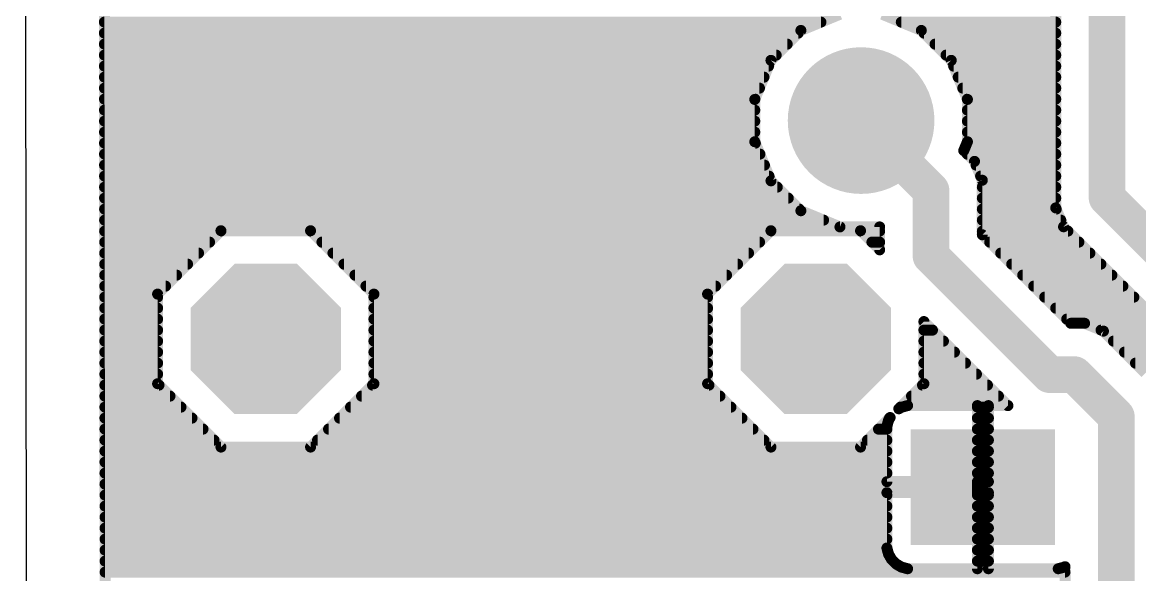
# Model space of a CAD drawing. Extents: x 1.5 to 61.1, y 27.7 to 80.1.
# Drawn here: x 1.48 to 16.96, y 37.61 to 45.26 of the extents above; entities that cross this region are included whole.
import ezdxf

# ---------------------------------------------------------------- set-up
doc = ezdxf.new("R2010")
doc.units = 0
for name, color, linetype in [('1', 12, 'CONTINUOUS'), ('17', 110, 'CONTINUOUS'), ('18', 110, 'CONTINUOUS'), ('20', 31, 'CONTINUOUS')]:
    doc.layers.add(name, color=color, linetype=linetype)

# ---------------------------------------------------------------- blocks, each defined once
blk = doc.blocks.new('OCTAGONP')
at = {"const_width": 0.5}
blk.add_lwpolyline([(-0.25, -0.1036), (-0.25, 0.1036), (-0.1036, 0.25), (0.1036, 0.25), (0.25, 0.1036), (0.25, -0.1036), (0.1036, -0.25), (-0.1036, -0.25), (-0.25, -0.1036), (-0.25, 0.1036)], dxfattribs=at)
blk = doc.blocks.new('RECT')
blk.add_solid([(-0.5, -0.5), (0.5, -0.5), (-0.5, 0.5), (0.5, 0.5)])
blk = doc.blocks.new('ROUNDV')
at = {"const_width": 0.5}
blk.add_lwpolyline([(0, -0.25, 1), (0, 0.25, 1), (0, -0.25)], format="xyb", dxfattribs=at)

msp = doc.modelspace()

# ---------------------------------------------------------------- linework, layer by layer
at = {"layer": '1'}
for points, const_width in [([(2.6287, 32.4595), (2.5736, 75.3519)], 0.1524), ([(16.5044, 42.8304), (16.5044, 48.5877)], 0.508), ([(15.7932, 48.2931), (15.7932, 42.6889)], 0.1524), ([(12.8037, 45.372), (12.2622, 45.1477)], 0.1524), ([(13.9312, 45.1477), (13.3898, 45.372)], 0.1524), ([(2.6123, 45.2628), (12.54, 45.2628)], 0.1524), ([(12.2622, 45.1477), (11.8478, 44.7333)], 0.1524), ([(13.6535, 45.2628), (15.7932, 45.2628)], 0.1524), ([(14.3457, 44.7333), (13.9312, 45.1477)], 0.1524), ([(2.6125, 45.1104), (12.2249, 45.1104)], 0.1524), ([(13.9686, 45.1104), (15.7932, 45.1104)], 0.1524), ([(2.6127, 44.958), (12.0725, 44.958)], 0.1524), ([(14.121, 44.958), (15.7932, 44.958)], 0.1524), ([(2.6129, 44.8056), (11.9201, 44.8056)], 0.1524), ([(11.8478, 44.7333), (11.6235, 44.1919)], 0.1524), ([(14.2734, 44.8056), (15.7932, 44.8056)], 0.1524), ([(14.5699, 44.1919), (14.3457, 44.7333)], 0.1524), ([(2.6131, 44.6532), (11.8146, 44.6532)], 0.1524), ([(14.3789, 44.6532), (15.7932, 44.6532)], 0.1524), ([(2.6132, 44.5008), (11.7515, 44.5008)], 0.1524), ([(14.442, 44.5008), (15.7932, 44.5008)], 0.1524), ([(2.6134, 44.3484), (11.6884, 44.3484)], 0.1524), ([(14.5051, 44.3484), (15.7932, 44.3484)], 0.1524), ([(2.6136, 44.196), (11.6253, 44.196)], 0.1524), ([(2.6138, 44.0436), (11.6235, 44.0436)], 0.1524), ([(11.6235, 44.1919), (11.6235, 43.6058)], 0.1524), ([(14.065, 42.9306), (13.0967, 43.8988)], 0.508), ([(14.5682, 44.196), (15.7932, 44.196)], 0.1524), ([(14.5699, 43.6058), (14.5699, 44.1919)], 0.1524), ([(14.5699, 44.0436), (15.7932, 44.0436)], 0.1524), ([(2.614, 43.8912), (11.6235, 43.8912)], 0.1524), ([(14.5699, 43.8912), (15.7932, 43.8912)], 0.1524), ([(2.6142, 43.7388), (11.6235, 43.7388)], 0.1524), ([(14.5699, 43.7388), (15.7932, 43.7388)], 0.1524), ([(2.6144, 43.5864), (11.6316, 43.5864)], 0.1524), ([(11.6235, 43.6058), (11.8478, 43.0643)], 0.1524), ([(14.5189, 43.4825), (14.5699, 43.6058)], 0.1524), ([(14.5619, 43.5864), (15.7932, 43.5864)], 0.1524), ([(2.6146, 43.434), (11.6947, 43.434)], 0.1524), ([(14.6679, 43.3334), (14.5189, 43.4825)], 0.1524), ([(14.5674, 43.434), (15.7932, 43.434)], 0.1524), ([(2.6148, 43.2816), (11.7578, 43.2816)], 0.1524), ([(14.7762, 43.072), (14.6679, 43.3334)], 0.1524), ([(14.6894, 43.2816), (15.7932, 43.2816)], 0.1524), ([(2.615, 43.1292), (11.821, 43.1292)], 0.1524), ([(14.7525, 43.1292), (15.7932, 43.1292)], 0.1524), ([(2.6152, 42.9768), (11.9353, 42.9768)], 0.1524), ([(11.8478, 43.0643), (12.2622, 42.6499)], 0.1524), ([(14.065, 42.022), (14.065, 42.9306)], 0.508), ([(14.7762, 42.3166), (14.7762, 43.072)], 0.1524), ([(14.7762, 42.9768), (15.7932, 42.9768)], 0.1524), ([(16.5044, 42.8304), (17.9206, 41.4142)], 0.508), ([(2.6154, 42.8244), (12.0877, 42.8244)], 0.1524), ([(14.7762, 42.8244), (15.7932, 42.8244)], 0.1524), ([(2.6156, 42.672), (12.2401, 42.672)], 0.1524), ([(14.7762, 42.672), (15.8002, 42.672)], 0.1524), ([(15.7932, 42.6889), (15.9015, 42.4275)], 0.1524), ([(2.6158, 42.5196), (12.5768, 42.5196)], 0.1524), ([(12.2622, 42.6499), (12.8037, 42.4256)], 0.1524), ([(14.7762, 42.5196), (15.8634, 42.5196)], 0.1524), ([(2.616, 42.3672), (4.222, 42.3672)], 0.1524), ([(4.2274, 42.3725), (3.3495, 41.4947)], 0.1524), ([(5.4688, 42.3725), (4.2274, 42.3725)], 0.1524), ([(6.3467, 41.4947), (5.4688, 42.3725)], 0.1524), ([(5.4742, 42.3672), (11.842, 42.3672)], 0.1524), ([(11.8474, 42.3725), (10.9695, 41.4947)], 0.1524), ([(13.0888, 42.3725), (11.8474, 42.3725)], 0.1524), ([(12.8037, 42.4256), (13.3538, 42.4256)], 0.1524), ([(13.3538, 42.1076), (13.0888, 42.3725)], 0.1524), ([(13.0942, 42.3672), (13.3538, 42.3672)], 0.1524), ([(13.3538, 42.4256), (13.3538, 42.1076)], 0.1524), ([(14.7762, 42.3672), (15.9618, 42.3672)], 0.1524), ([(15.9015, 42.4275), (17.3177, 41.0113)], 0.1524), ([(2.6162, 42.2148), (4.0696, 42.2148)], 0.1524), ([(5.6266, 42.2148), (11.6896, 42.2148)], 0.1524), ([(13.2466, 42.2148), (13.3538, 42.2148)], 0.1524), ([(15.7081, 40.3789), (14.065, 42.022)], 0.508), ([(16.0027, 41.0901), (14.7762, 42.3166)], 0.1524), ([(14.878, 42.2148), (16.1142, 42.2148)], 0.1524), ([(2.6164, 42.0624), (3.9172, 42.0624)], 0.1524), ([(5.779, 42.0624), (11.5372, 42.0624)], 0.1524), ([(15.0304, 42.0624), (16.2666, 42.0624)], 0.1524), ([(2.6166, 41.91), (3.7648, 41.91)], 0.1524), ([(5.9314, 41.91), (11.3848, 41.91)], 0.1524), ([(15.1828, 41.91), (16.419, 41.91)], 0.1524), ([(2.6168, 41.7576), (3.6124, 41.7576)], 0.1524), ([(6.0838, 41.7576), (11.2324, 41.7576)], 0.1524), ([(15.3352, 41.7576), (16.5714, 41.7576)], 0.1524), ([(2.617, 41.6052), (3.46, 41.6052)], 0.1524), ([(6.2362, 41.6052), (11.08, 41.6052)], 0.1524), ([(15.4876, 41.6052), (16.7238, 41.6052)], 0.1524), ([(2.6172, 41.4528), (3.3495, 41.4528)], 0.1524), ([(3.3495, 41.4947), (3.3495, 40.2532)], 0.1524), ([(6.3467, 40.2532), (6.3467, 41.4947)], 0.1524), ([(6.3467, 41.4528), (10.9695, 41.4528)], 0.1524), ([(10.9695, 41.4947), (10.9695, 40.2532)], 0.1524), ([(15.64, 41.4528), (16.8762, 41.4528)], 0.1524), ([(2.6174, 41.3004), (3.3495, 41.3004)], 0.1524), ([(6.3467, 41.3004), (10.9695, 41.3004)], 0.1524), ([(15.7924, 41.3004), (17.0286, 41.3004)], 0.1524), ([(2.6175, 41.148), (3.3495, 41.148)], 0.1524), ([(6.3467, 41.148), (10.9695, 41.148)], 0.1524), ([(13.9667, 40.2532), (13.9667, 41.1145)], 0.1524), ([(13.9667, 41.1145), (15.1312, 39.95)], 0.1524), ([(15.9448, 41.148), (17.181, 41.148)], 0.1524), ([(2.6177, 40.9956), (3.3495, 40.9956)], 0.1524), ([(6.3467, 40.9956), (10.9695, 40.9956)], 0.1524), ([(13.9667, 40.9956), (14.0856, 40.9956)], 0.1524), ([(16.1935, 41.0901), (16.0027, 41.0901)], 0.1524), ([(16.4549, 40.9818), (16.1935, 41.0901)], 0.1524), ([(16.4216, 40.9956), (17.3334, 40.9956)], 0.1524), ([(17.0358, 40.4009), (16.4549, 40.9818)], 0.1524), ([(2.6179, 40.8432), (3.3495, 40.8432)], 0.1524), ([(6.3467, 40.8432), (10.9695, 40.8432)], 0.1524), ([(13.9667, 40.8432), (14.238, 40.8432)], 0.1524), ([(16.5935, 40.8432), (17.4858, 40.8432)], 0.1524), ([(2.6181, 40.6908), (3.3495, 40.6908)], 0.1524), ([(6.3467, 40.6908), (10.9695, 40.6908)], 0.1524), ([(13.9667, 40.6908), (14.3904, 40.6908)], 0.1524), ([(16.7459, 40.6908), (23.5115, 40.6908)], 0.1524), ([(2.6183, 40.5384), (3.3495, 40.5384)], 0.1524), ([(6.3467, 40.5384), (10.9695, 40.5384)], 0.1524), ([(13.9667, 40.5384), (14.5428, 40.5384)], 0.1524), ([(16.052, 40.3789), (15.7081, 40.3789)], 0.508), ([(16.052, 40.3789), (16.6329, 39.798)], 0.508), ([(16.8983, 40.5384), (23.6639, 40.5384)], 0.1524), ([(2.6185, 40.386), (3.3495, 40.386)], 0.1524), ([(6.3467, 40.386), (10.9695, 40.386)], 0.1524), ([(13.9667, 40.386), (14.6952, 40.386)], 0.1524), ([(2.6187, 40.2336), (3.3691, 40.2336)], 0.1524), ([(3.3495, 40.2532), (4.2274, 39.3753)], 0.1524), ([(5.4688, 39.3753), (6.3467, 40.2532)], 0.1524), ([(6.3271, 40.2336), (10.9891, 40.2336)], 0.1524), ([(10.9695, 40.2532), (11.8474, 39.3753)], 0.1524), ([(13.6193, 39.9058), (13.9667, 40.2532)], 0.1524), ([(13.9471, 40.2336), (14.8476, 40.2336)], 0.1524), ([(2.6189, 40.0812), (3.5215, 40.0812)], 0.1524), ([(6.1747, 40.0812), (11.1415, 40.0812)], 0.1524), ([(13.7947, 40.0812), (15, 40.0812)], 0.1524), ([(2.6191, 39.9288), (3.6739, 39.9288)], 0.1524), ([(6.0223, 39.9288), (11.2939, 39.9288)], 0.1524), ([(13.6569, 39.9275), (13.6193, 39.9058)], 0.1524), ([(13.6423, 39.9288), (13.6618, 39.9288)], 0.1524), ([(13.7409, 39.95), (13.6569, 39.9275)], 0.1524), ([(14.7081, 39.95), (13.7409, 39.95)], 0.1524), ([(14.7081, 38.896), (14.7081, 39.95)], 0.1524), ([(14.7081, 39.9288), (14.8605, 39.9288)], 0.1524), ([(14.8605, 39.95), (14.8605, 38.896)], 0.1524), ([(15.1312, 39.95), (14.8605, 39.95)], 0.1524), ([(16.6329, 39.798), (16.6329, 36.9265)], 0.508), ([(2.6193, 39.7764), (3.8263, 39.7764)], 0.1524), ([(5.8699, 39.7764), (11.4463, 39.7764)], 0.1524), ([(13.0888, 39.3753), (13.4983, 39.7848)], 0.1524), ([(13.4766, 39.7472), (13.4541, 39.6633)], 0.1524), ([(13.4983, 39.7848), (13.4766, 39.7472)], 0.1524), ([(13.4899, 39.7764), (13.4935, 39.7764)], 0.1524), ([(14.7081, 39.7764), (14.8605, 39.7764)], 0.1524), ([(2.6195, 39.624), (3.9787, 39.624)], 0.1524), ([(5.7175, 39.624), (11.5987, 39.624)], 0.1524), ([(13.3375, 39.624), (13.4541, 39.624)], 0.1524), ([(13.4541, 39.6633), (13.4541, 38.896)], 0.1524), ([(14.7081, 39.624), (14.8605, 39.624)], 0.1524), ([(2.6197, 39.4716), (4.1311, 39.4716)], 0.1524), ([(5.5651, 39.4716), (11.7511, 39.4716)], 0.1524), ([(13.1851, 39.4716), (13.4541, 39.4716)], 0.1524), ([(14.7081, 39.4716), (14.8605, 39.4716)], 0.1524), ([(2.6199, 39.3192), (13.4541, 39.3192)], 0.1524), ([(4.2274, 39.3753), (5.4688, 39.3753)], 0.1524), ([(11.8474, 39.3753), (13.0888, 39.3753)], 0.1524), ([(14.7081, 39.3192), (14.8605, 39.3192)], 0.1524), ([(2.6201, 39.1668), (13.4541, 39.1668)], 0.1524), ([(14.7081, 39.1668), (14.8605, 39.1668)], 0.1524), ([(2.6203, 39.0144), (13.4541, 39.0144)], 0.1524), ([(14.7081, 39.0144), (14.8605, 39.0144)], 0.1524), ([(2.6205, 38.862), (14.7081, 38.862)], 0.1524), ([(13.4541, 38.896), (14.7081, 38.896)], 0.1524), ([(14.7081, 38.896), (14.7081, 38.7436)], 0.1524), ([(14.8605, 38.896), (14.7081, 38.896)], 0.1524), ([(2.6207, 38.7096), (13.4541, 38.7096)], 0.1524), ([(14.7081, 38.7436), (13.4541, 38.7436)], 0.1524), ([(13.4541, 38.7436), (13.4541, 37.9763)], 0.1524), ([(14.7081, 37.6896), (14.7081, 38.7436)], 0.1524), ([(14.7081, 38.7436), (14.8605, 38.7436)], 0.1524), ([(14.7081, 38.7096), (14.8605, 38.7096)], 0.1524), ([(14.8605, 38.7436), (14.8605, 37.6896)], 0.1524), ([(2.6209, 38.5572), (13.4541, 38.5572)], 0.1524), ([(14.7081, 38.5572), (14.8605, 38.5572)], 0.1524), ([(2.6211, 38.4048), (13.4541, 38.4048)], 0.1524), ([(14.7081, 38.4048), (14.8605, 38.4048)], 0.1524), ([(2.6213, 38.2524), (13.4541, 38.2524)], 0.1524), ([(14.7081, 38.2524), (14.8605, 38.2524)], 0.1524), ([(2.6215, 38.1), (13.4541, 38.1)], 0.1524), ([(14.7081, 38.1), (14.8605, 38.1)], 0.1524), ([(2.6217, 37.9476), (13.4618, 37.9476)], 0.1524), ([(13.4541, 37.9763), (13.4766, 37.8923)], 0.1524), ([(13.4766, 37.8923), (13.5201, 37.817)], 0.1524), ([(14.7081, 37.9476), (14.8605, 37.9476)], 0.1524), ([(2.6219, 37.7952), (13.5419, 37.7952)], 0.1524), ([(13.5201, 37.817), (13.5816, 37.7556)], 0.1524), ([(13.5816, 37.7556), (13.6569, 37.7121)], 0.1524), ([(13.6569, 37.7121), (13.7409, 37.6896)], 0.1524), ([(14.7081, 37.7952), (14.8605, 37.7952)], 0.1524), ([(15.8278, 37.6896), (15.9118, 37.7121)], 0.1524), ([(15.9118, 37.7121), (15.9217, 37.7178)], 0.1524), ([(15.9217, 37.7178), (15.9217, 37.277)], 0.1524), ([(2.622, 37.6428), (15.9217, 37.6428)], 0.1524), ([(13.7409, 37.6896), (14.7081, 37.6896)], 0.1524), ([(14.8605, 37.6896), (15.8278, 37.6896)], 0.1524)]:
    msp.add_lwpolyline(points, dxfattribs=dict(at, const_width=const_width))
for points, const_width in [([(2.6123, 45.3009, 1), (2.6123, 45.2247)], 0.0762), ([(12.2477, 45.1829, 1), (12.2768, 45.1125)], 0.0762), ([(12.2892, 45.1208, 1), (12.2353, 45.1747)], 0.0762), ([(12.54, 45.2247, 1), (12.54, 45.3009)], 0.0762), ([(13.6535, 45.3009, 1), (13.6535, 45.2247)], 0.0762), ([(13.9582, 45.1747, 1), (13.9043, 45.1208)], 0.0762), ([(13.9167, 45.1125, 1), (13.9458, 45.1829)], 0.0762), ([(15.7932, 45.2247, 1), (15.7932, 45.3009)], 0.0762), ([(2.6125, 45.1485, 1), (2.6125, 45.0723)], 0.0762), ([(12.2249, 45.0723, 1), (12.2249, 45.1485)], 0.0762), ([(13.9686, 45.1485, 1), (13.9686, 45.0723)], 0.0762), ([(15.7932, 45.0723, 1), (15.7932, 45.1485)], 0.0762), ([(2.6127, 44.9961, 1), (2.6127, 44.9199)], 0.0762), ([(12.0725, 44.9199, 1), (12.0725, 44.9961)], 0.0762), ([(14.121, 44.9961, 1), (14.121, 44.9199)], 0.0762), ([(15.7932, 44.9199, 1), (15.7932, 44.9961)], 0.0762), ([(2.6129, 44.8437, 1), (2.6129, 44.7675)], 0.0762), ([(11.8209, 44.7603, 1), (11.8748, 44.7064)], 0.0762), ([(11.883, 44.7187, 1), (11.8126, 44.7479)], 0.0762), ([(11.9201, 44.7675, 1), (11.9201, 44.8437)], 0.0762), ([(14.2734, 44.8437, 1), (14.2734, 44.7675)], 0.0762), ([(14.3809, 44.7479, 1), (14.3105, 44.7187)], 0.0762), ([(14.3187, 44.7064, 1), (14.3726, 44.7603)], 0.0762), ([(15.7932, 44.7675, 1), (15.7932, 44.8437)], 0.0762), ([(2.6131, 44.6913, 1), (2.6131, 44.6151)], 0.0762), ([(11.8146, 44.6151, 1), (11.8146, 44.6913)], 0.0762), ([(14.3789, 44.6913, 1), (14.3789, 44.6151)], 0.0762), ([(15.7932, 44.6151, 1), (15.7932, 44.6913)], 0.0762), ([(2.6132, 44.5389, 1), (2.6132, 44.4627)], 0.0762), ([(11.7515, 44.4627, 1), (11.7515, 44.5389)], 0.0762), ([(14.442, 44.5389, 1), (14.442, 44.4627)], 0.0762), ([(15.7932, 44.4627, 1), (15.7932, 44.5389)], 0.0762), ([(2.6134, 44.3865, 1), (2.6134, 44.3103)], 0.0762), ([(11.6884, 44.3103, 1), (11.6884, 44.3865)], 0.0762), ([(14.5051, 44.3865, 1), (14.5051, 44.3103)], 0.0762), ([(15.7932, 44.3103, 1), (15.7932, 44.3865)], 0.0762), ([(2.6136, 44.2341, 1), (2.6136, 44.1579)], 0.0762), ([(2.6138, 44.0817, 1), (2.6138, 44.0055)], 0.0762), ([(11.6616, 44.1919, 1), (11.5854, 44.1919)], 0.0762), ([(11.5883, 44.2064, 1), (11.6587, 44.1773)], 0.0762), ([(11.6235, 44.0055, 1), (11.6235, 44.0817)], 0.0762), ([(11.6253, 44.1579, 1), (11.6253, 44.2341)], 0.0762), ([(13.1865, 43.9886, 1), (13.0069, 43.809)], 0.254), ([(14.5682, 44.2341, 1), (14.5682, 44.1579)], 0.0762), ([(14.608, 44.1919, 1), (14.5318, 44.1919)], 0.0762), ([(14.5699, 44.0817, 1), (14.5699, 44.0055)], 0.0762), ([(14.5347, 44.1773, 1), (14.6051, 44.2064)], 0.0762), ([(15.7932, 44.1579, 1), (15.7932, 44.2341)], 0.0762), ([(15.7932, 44.0055, 1), (15.7932, 44.0817)], 0.0762), ([(2.614, 43.9293, 1), (2.614, 43.8531)], 0.0762), ([(11.6235, 43.8531, 1), (11.6235, 43.9293)], 0.0762), ([(14.5699, 43.9293, 1), (14.5699, 43.8531)], 0.0762), ([(15.7932, 43.8531, 1), (15.7932, 43.9293)], 0.0762), ([(2.6142, 43.7769, 1), (2.6142, 43.7007)], 0.0762), ([(11.6235, 43.7007, 1), (11.6235, 43.7769)], 0.0762), ([(14.5699, 43.7769, 1), (14.5699, 43.7007)], 0.0762), ([(15.7932, 43.7007, 1), (15.7932, 43.7769)], 0.0762), ([(2.6144, 43.6245, 1), (2.6144, 43.5483)], 0.0762), ([(11.6587, 43.6204, 1), (11.5883, 43.5912)], 0.0762), ([(11.6316, 43.5483, 1), (11.6316, 43.6245)], 0.0762), ([(14.5619, 43.6245, 1), (14.5619, 43.5483)], 0.0762), ([(14.6051, 43.5912, 1), (14.5347, 43.6204)], 0.0762), ([(15.7932, 43.5483, 1), (15.7932, 43.6245)], 0.0762), ([(2.6146, 43.4721, 1), (2.6146, 43.3959)], 0.0762), ([(11.5854, 43.6058, 1), (11.6616, 43.6058)], 0.0762), ([(11.6947, 43.3959, 1), (11.6947, 43.4721)], 0.0762), ([(14.5458, 43.5094, 1), (14.4919, 43.4555)], 0.0762), ([(14.4837, 43.4971, 1), (14.5541, 43.4679)], 0.0762), ([(14.5674, 43.4721, 1), (14.5674, 43.3959)], 0.0762), ([(14.5318, 43.6058, 1), (14.608, 43.6058)], 0.0762), ([(15.7932, 43.3959, 1), (15.7932, 43.4721)], 0.0762), ([(2.6148, 43.3197, 1), (2.6148, 43.2435)], 0.0762), ([(11.7578, 43.2435, 1), (11.7578, 43.3197)], 0.0762), ([(14.7031, 43.348, 1), (14.6327, 43.3189)], 0.0762), ([(14.641, 43.3065, 1), (14.6949, 43.3604)], 0.0762), ([(14.6894, 43.3197, 1), (14.6894, 43.2435)], 0.0762), ([(15.7932, 43.2435, 1), (15.7932, 43.3197)], 0.0762), ([(2.615, 43.1673, 1), (2.615, 43.0911)], 0.0762), ([(11.821, 43.0911, 1), (11.821, 43.1673)], 0.0762), ([(14.7525, 43.1673, 1), (14.7525, 43.0911)], 0.0762), ([(15.7932, 43.0911, 1), (15.7932, 43.1673)], 0.0762), ([(2.6152, 43.0149, 1), (2.6152, 42.9387)], 0.0762), ([(11.8748, 43.0913, 1), (11.8209, 43.0374)], 0.0762), ([(11.8126, 43.0497, 1), (11.883, 43.0789)], 0.0762), ([(11.9353, 42.9387, 1), (11.9353, 43.0149)], 0.0762), ([(14.192, 42.9306, 1), (13.938, 42.9306)], 0.254), ([(13.9752, 42.8408, 1), (14.1548, 43.0204)], 0.254), ([(14.8143, 43.072, 1), (14.7381, 43.072)], 0.0762), ([(14.7762, 43.0149, 1), (14.7762, 42.9387)], 0.0762), ([(14.741, 43.0575, 1), (14.8114, 43.0866)], 0.0762), ([(15.7932, 42.9387, 1), (15.7932, 43.0149)], 0.0762), ([(16.5942, 42.9202, 1), (16.4146, 42.7406)], 0.254), ([(2.6154, 42.8625, 1), (2.6154, 42.7863)], 0.0762), ([(12.0877, 42.7863, 1), (12.0877, 42.8625)], 0.0762), ([(14.7762, 42.8625, 1), (14.7762, 42.7863)], 0.0762), ([(15.7932, 42.7863, 1), (15.7932, 42.8625)], 0.0762), ([(16.3774, 42.8304, 1), (16.6314, 42.8304)], 0.254), ([(2.6156, 42.7101, 1), (2.6156, 42.6339)], 0.0762), ([(12.2401, 42.6339, 1), (12.2401, 42.7101)], 0.0762), ([(14.7762, 42.7101, 1), (14.7762, 42.6339)], 0.0762), ([(15.8284, 42.7035, 1), (15.758, 42.6744)], 0.0762), ([(15.7551, 42.6889, 1), (15.8313, 42.6889)], 0.0762), ([(15.8002, 42.6339, 1), (15.8002, 42.7101)], 0.0762), ([(2.6158, 42.5577, 1), (2.6158, 42.4815)], 0.0762), ([(12.2768, 42.6851, 1), (12.2477, 42.6147)], 0.0762), ([(12.2353, 42.623, 1), (12.2892, 42.6768)], 0.0762), ([(12.5768, 42.4815, 1), (12.5768, 42.5577)], 0.0762), ([(14.7762, 42.5577, 1), (14.7762, 42.4815)], 0.0762), ([(15.8634, 42.4815, 1), (15.8634, 42.5577)], 0.0762), ([(2.616, 42.4053, 1), (2.616, 42.3291)], 0.0762), ([(4.2274, 42.4106, 1), (4.2274, 42.3344)], 0.0762), ([(4.2543, 42.3456, 1), (4.2004, 42.3995)], 0.0762), ([(4.222, 42.3291, 1), (4.222, 42.4053)], 0.0762), ([(5.4958, 42.3995, 1), (5.4419, 42.3456)], 0.0762), ([(5.4742, 42.4053, 1), (5.4742, 42.3291)], 0.0762), ([(5.4688, 42.3344, 1), (5.4688, 42.4106)], 0.0762), ([(11.8474, 42.4106, 1), (11.8474, 42.3344)], 0.0762), ([(11.8743, 42.3456, 1), (11.8204, 42.3995)], 0.0762), ([(11.842, 42.3291, 1), (11.842, 42.4053)], 0.0762), ([(12.8037, 42.4637, 1), (12.8037, 42.3875)], 0.0762), ([(12.7891, 42.3904, 1), (12.8183, 42.4608)], 0.0762), ([(13.1158, 42.3995, 1), (13.0619, 42.3456)], 0.0762), ([(13.0942, 42.4053, 1), (13.0942, 42.3291)], 0.0762), ([(13.0888, 42.3344, 1), (13.0888, 42.4106)], 0.0762), ([(13.3919, 42.4256, 1), (13.3157, 42.4256)], 0.0762), ([(13.3538, 42.3875, 1), (13.3538, 42.4637)], 0.0762), ([(13.3538, 42.3291, 1), (13.3538, 42.4053)], 0.0762), ([(14.7762, 42.4053, 1), (14.7762, 42.3291)], 0.0762), ([(15.9284, 42.4545, 1), (15.8745, 42.4006)], 0.0762), ([(15.8663, 42.413, 1), (15.9367, 42.4421)], 0.0762), ([(15.9618, 42.3291, 1), (15.9618, 42.4053)], 0.0762), ([(2.6162, 42.2529, 1), (2.6162, 42.1767)], 0.0762), ([(4.0696, 42.1767, 1), (4.0696, 42.2529)], 0.0762), ([(5.6266, 42.2529, 1), (5.6266, 42.1767)], 0.0762), ([(11.6896, 42.1767, 1), (11.6896, 42.2529)], 0.0762), ([(13.2466, 42.2529, 1), (13.2466, 42.1767)], 0.0762), ([(13.3538, 42.1767, 1), (13.3538, 42.2529)], 0.0762), ([(14.1548, 42.1118, 1), (13.9752, 41.9322)], 0.254), ([(14.8031, 42.3435, 1), (14.7492, 42.2897)], 0.0762), ([(14.7381, 42.3166, 1), (14.8143, 42.3166)], 0.0762), ([(14.878, 42.2529, 1), (14.878, 42.1767)], 0.0762), ([(16.1142, 42.1767, 1), (16.1142, 42.2529)], 0.0762), ([(2.6164, 42.1005, 1), (2.6164, 42.0243)], 0.0762), ([(3.9172, 42.0243, 1), (3.9172, 42.1005)], 0.0762), ([(5.779, 42.1005, 1), (5.779, 42.0243)], 0.0762), ([(11.5372, 42.0243, 1), (11.5372, 42.1005)], 0.0762), ([(13.3157, 42.1076, 1), (13.3919, 42.1076)], 0.0762), ([(13.3269, 42.0806, 1), (13.3807, 42.1345)], 0.0762), ([(13.938, 42.022, 1), (14.192, 42.022)], 0.254), ([(15.0304, 42.1005, 1), (15.0304, 42.0243)], 0.0762), ([(16.2666, 42.0243, 1), (16.2666, 42.1005)], 0.0762), ([(2.6166, 41.9481, 1), (2.6166, 41.8719)], 0.0762), ([(3.7648, 41.8719, 1), (3.7648, 41.9481)], 0.0762), ([(5.9314, 41.9481, 1), (5.9314, 41.8719)], 0.0762), ([(11.3848, 41.8719, 1), (11.3848, 41.9481)], 0.0762), ([(15.1828, 41.9481, 1), (15.1828, 41.8719)], 0.0762), ([(16.419, 41.8719, 1), (16.419, 41.9481)], 0.0762), ([(2.6168, 41.7957, 1), (2.6168, 41.7195)], 0.0762), ([(3.6124, 41.7195, 1), (3.6124, 41.7957)], 0.0762), ([(6.0838, 41.7957, 1), (6.0838, 41.7195)], 0.0762), ([(11.2324, 41.7195, 1), (11.2324, 41.7957)], 0.0762), ([(15.3352, 41.7957, 1), (15.3352, 41.7195)], 0.0762), ([(16.5714, 41.7195, 1), (16.5714, 41.7957)], 0.0762), ([(2.617, 41.6433, 1), (2.617, 41.5671)], 0.0762), ([(3.46, 41.5671, 1), (3.46, 41.6433)], 0.0762), ([(6.2362, 41.6433, 1), (6.2362, 41.5671)], 0.0762), ([(11.08, 41.5671, 1), (11.08, 41.6433)], 0.0762), ([(15.4876, 41.6433, 1), (15.4876, 41.5671)], 0.0762), ([(16.7238, 41.5671, 1), (16.7238, 41.6433)], 0.0762), ([(2.6172, 41.4909, 1), (2.6172, 41.4147)], 0.0762), ([(3.3876, 41.4947, 1), (3.3114, 41.4947)], 0.0762), ([(3.3226, 41.5216, 1), (3.3764, 41.4677)], 0.0762), ([(3.3495, 41.4147, 1), (3.3495, 41.4909)], 0.0762), ([(6.3848, 41.4947, 1), (6.3086, 41.4947)], 0.0762), ([(6.3467, 41.4909, 1), (6.3467, 41.4147)], 0.0762), ([(6.3198, 41.4677, 1), (6.3736, 41.5216)], 0.0762), ([(11.0076, 41.4947, 1), (10.9314, 41.4947)], 0.0762), ([(10.9426, 41.5216, 1), (10.9964, 41.4677)], 0.0762), ([(10.9695, 41.4147, 1), (10.9695, 41.4909)], 0.0762), ([(15.64, 41.4909, 1), (15.64, 41.4147)], 0.0762), ([(16.8762, 41.4147, 1), (16.8762, 41.4909)], 0.0762), ([(2.6174, 41.3385, 1), (2.6174, 41.2623)], 0.0762), ([(3.3495, 41.2623, 1), (3.3495, 41.3385)], 0.0762), ([(6.3467, 41.3385, 1), (6.3467, 41.2623)], 0.0762), ([(10.9695, 41.2623, 1), (10.9695, 41.3385)], 0.0762), ([(15.7924, 41.3385, 1), (15.7924, 41.2623)], 0.0762), ([(2.6175, 41.1861, 1), (2.6175, 41.1099)], 0.0762), ([(3.3495, 41.1099, 1), (3.3495, 41.1861)], 0.0762), ([(6.3467, 41.1861, 1), (6.3467, 41.1099)], 0.0762), ([(10.9695, 41.1099, 1), (10.9695, 41.1861)], 0.0762), ([(14.0048, 41.1145, 1), (13.9286, 41.1145)], 0.0762), ([(13.9936, 41.1415, 1), (13.9398, 41.0876)], 0.0762), ([(15.9448, 41.1861, 1), (15.9448, 41.1099)], 0.0762), ([(2.6177, 41.0337, 1), (2.6177, 40.9575)], 0.0762), ([(3.3495, 40.9575, 1), (3.3495, 41.0337)], 0.0762), ([(6.3467, 41.0337, 1), (6.3467, 40.9575)], 0.0762), ([(10.9695, 40.9575, 1), (10.9695, 41.0337)], 0.0762), ([(13.9667, 41.0337, 1), (13.9667, 40.9575)], 0.0762), ([(14.0856, 40.9575, 1), (14.0856, 41.0337)], 0.0762), ([(16.0027, 41.1282, 1), (16.0027, 41.052)], 0.0762), ([(15.9758, 41.0631, 1), (16.0297, 41.117)], 0.0762), ([(16.2081, 41.1253, 1), (16.1789, 41.0549)], 0.0762), ([(16.1935, 41.052, 1), (16.1935, 41.1282)], 0.0762), ([(16.4216, 41.0337, 1), (16.4216, 40.9575)], 0.0762), ([(16.4818, 41.0088, 1), (16.428, 40.9549)], 0.0762), ([(16.4403, 40.9466, 1), (16.4695, 41.017)], 0.0762), ([(2.6179, 40.8813, 1), (2.6179, 40.8051)], 0.0762), ([(3.3495, 40.8051, 1), (3.3495, 40.8813)], 0.0762), ([(6.3467, 40.8813, 1), (6.3467, 40.8051)], 0.0762), ([(10.9695, 40.8051, 1), (10.9695, 40.8813)], 0.0762), ([(13.9667, 40.8813, 1), (13.9667, 40.8051)], 0.0762), ([(14.238, 40.8051, 1), (14.238, 40.8813)], 0.0762), ([(16.5935, 40.8813, 1), (16.5935, 40.8051)], 0.0762), ([(2.6181, 40.7289, 1), (2.6181, 40.6527)], 0.0762), ([(3.3495, 40.6527, 1), (3.3495, 40.7289)], 0.0762), ([(6.3467, 40.7289, 1), (6.3467, 40.6527)], 0.0762), ([(10.9695, 40.6527, 1), (10.9695, 40.7289)], 0.0762), ([(13.9667, 40.7289, 1), (13.9667, 40.6527)], 0.0762), ([(14.3904, 40.6527, 1), (14.3904, 40.7289)], 0.0762), ([(16.7459, 40.7289, 1), (16.7459, 40.6527)], 0.0762), ([(2.6183, 40.5765, 1), (2.6183, 40.5003)], 0.0762), ([(3.3495, 40.5003, 1), (3.3495, 40.5765)], 0.0762), ([(6.3467, 40.5765, 1), (6.3467, 40.5003)], 0.0762), ([(10.9695, 40.5003, 1), (10.9695, 40.5765)], 0.0762), ([(13.9667, 40.5765, 1), (13.9667, 40.5003)], 0.0762), ([(14.5428, 40.5003, 1), (14.5428, 40.5765)], 0.0762), ([(15.7081, 40.5059, 1), (15.7081, 40.2519)], 0.254), ([(15.6183, 40.2891, 1), (15.7979, 40.4687)], 0.254), ([(16.1418, 40.4687, 1), (15.9622, 40.2891)], 0.254), ([(16.052, 40.2519, 1), (16.052, 40.5059)], 0.254), ([(16.8983, 40.5765, 1), (16.8983, 40.5003)], 0.0762), ([(2.6185, 40.4241, 1), (2.6185, 40.3479)], 0.0762), ([(3.3495, 40.3479, 1), (3.3495, 40.4241)], 0.0762), ([(6.3467, 40.4241, 1), (6.3467, 40.3479)], 0.0762), ([(10.9695, 40.3479, 1), (10.9695, 40.4241)], 0.0762), ([(13.9667, 40.4241, 1), (13.9667, 40.3479)], 0.0762), ([(14.6952, 40.3479, 1), (14.6952, 40.4241)], 0.0762), ([(2.6187, 40.2717, 1), (2.6187, 40.1955)], 0.0762), ([(3.3114, 40.2532, 1), (3.3876, 40.2532)], 0.0762), ([(3.3764, 40.2801, 1), (3.3226, 40.2263)], 0.0762), ([(3.3691, 40.1955, 1), (3.3691, 40.2717)], 0.0762), ([(6.3271, 40.2717, 1), (6.3271, 40.1955)], 0.0762), ([(6.3086, 40.2532, 1), (6.3848, 40.2532)], 0.0762), ([(6.3736, 40.2263, 1), (6.3198, 40.2801)], 0.0762), ([(10.9314, 40.2532, 1), (11.0076, 40.2532)], 0.0762), ([(10.9964, 40.2801, 1), (10.9426, 40.2263)], 0.0762), ([(10.9891, 40.1955, 1), (10.9891, 40.2717)], 0.0762), ([(13.9471, 40.2717, 1), (13.9471, 40.1955)], 0.0762), ([(13.9286, 40.2532, 1), (14.0048, 40.2532)], 0.0762), ([(13.9936, 40.2263, 1), (13.9398, 40.2801)], 0.0762), ([(14.8476, 40.1955, 1), (14.8476, 40.2717)], 0.0762), ([(2.6189, 40.1193, 1), (2.6189, 40.0431)], 0.0762), ([(3.5215, 40.0431, 1), (3.5215, 40.1193)], 0.0762), ([(6.1747, 40.1193, 1), (6.1747, 40.0431)], 0.0762), ([(11.1415, 40.0431, 1), (11.1415, 40.1193)], 0.0762), ([(13.7947, 40.1193, 1), (13.7947, 40.0431)], 0.0762), ([(15, 40.0431, 1), (15, 40.1193)], 0.0762), ([(2.6191, 39.9669, 1), (2.6191, 39.8907)], 0.0762), ([(3.6739, 39.8907, 1), (3.6739, 39.9669)], 0.0762), ([(6.0223, 39.9669, 1), (6.0223, 39.8907)], 0.0762), ([(11.2939, 39.8907, 1), (11.2939, 39.9669)], 0.0762), ([(13.6002, 39.9388, 1), (13.6383, 39.8728)], 0.0762), ([(13.5923, 39.9327, 1), (13.6462, 39.8788)], 0.0762), ([(13.6423, 39.9669, 1), (13.6423, 39.8907)], 0.0762), ([(13.647, 39.9643, 1), (13.6667, 39.8907)], 0.0762), ([(13.6759, 39.8945, 1), (13.6378, 39.9605)], 0.0762), ([(13.6618, 39.8907, 1), (13.6618, 39.9669)], 0.0762), ([(13.7409, 39.9881, 1), (13.7409, 39.9119)], 0.0762), ([(13.7507, 39.9132, 1), (13.731, 39.9868)], 0.0762), ([(14.7462, 39.95, 1), (14.67, 39.95)], 0.0762), ([(14.7081, 39.9669, 1), (14.7081, 39.8907)], 0.0762), ([(14.7081, 39.9119, 1), (14.7081, 39.9881)], 0.0762), ([(14.8986, 39.95, 1), (14.8224, 39.95)], 0.0762), ([(14.8605, 39.9881, 1), (14.8605, 39.9119)], 0.0762), ([(14.8605, 39.8907, 1), (14.8605, 39.9669)], 0.0762), ([(15.1043, 39.923, 1), (15.1582, 39.9769)], 0.0762), ([(15.1312, 39.9119, 1), (15.1312, 39.9881)], 0.0762), ([(16.7599, 39.798, 1), (16.5059, 39.798)], 0.254), ([(16.5431, 39.7082, 1), (16.7227, 39.8878)], 0.254), ([(2.6193, 39.8145, 1), (2.6193, 39.7383)], 0.0762), ([(3.8263, 39.7383, 1), (3.8263, 39.8145)], 0.0762), ([(5.8699, 39.8145, 1), (5.8699, 39.7383)], 0.0762), ([(11.4463, 39.7383, 1), (11.4463, 39.8145)], 0.0762), ([(13.4436, 39.7663, 1), (13.5096, 39.7282)], 0.0762), ([(13.5134, 39.7374, 1), (13.4398, 39.7571)], 0.0762), ([(13.4899, 39.8145, 1), (13.4899, 39.7383)], 0.0762), ([(13.5313, 39.7658, 1), (13.4653, 39.8039)], 0.0762), ([(13.5253, 39.7579, 1), (13.4714, 39.8118)], 0.0762), ([(13.4935, 39.7383, 1), (13.4935, 39.8145)], 0.0762), ([(14.7081, 39.8145, 1), (14.7081, 39.7383)], 0.0762), ([(14.8605, 39.7383, 1), (14.8605, 39.8145)], 0.0762), ([(2.6195, 39.6621, 1), (2.6195, 39.5859)], 0.0762), ([(3.9787, 39.5859, 1), (3.9787, 39.6621)], 0.0762), ([(5.7175, 39.6621, 1), (5.7175, 39.5859)], 0.0762), ([(11.5987, 39.5859, 1), (11.5987, 39.6621)], 0.0762), ([(13.3375, 39.6621, 1), (13.3375, 39.5859)], 0.0762), ([(13.4922, 39.6633, 1), (13.416, 39.6633)], 0.0762), ([(13.4173, 39.6731, 1), (13.4909, 39.6534)], 0.0762), ([(13.4541, 39.5859, 1), (13.4541, 39.6621)], 0.0762), ([(14.7081, 39.6621, 1), (14.7081, 39.5859)], 0.0762), ([(14.8605, 39.5859, 1), (14.8605, 39.6621)], 0.0762), ([(2.6197, 39.5097, 1), (2.6197, 39.4335)], 0.0762), ([(4.1311, 39.4335, 1), (4.1311, 39.5097)], 0.0762), ([(5.5651, 39.5097, 1), (5.5651, 39.4335)], 0.0762), ([(11.7511, 39.4335, 1), (11.7511, 39.5097)], 0.0762), ([(13.1851, 39.5097, 1), (13.1851, 39.4335)], 0.0762), ([(13.4541, 39.4335, 1), (13.4541, 39.5097)], 0.0762), ([(14.7081, 39.5097, 1), (14.7081, 39.4335)], 0.0762), ([(14.8605, 39.4335, 1), (14.8605, 39.5097)], 0.0762), ([(2.6199, 39.3573, 1), (2.6199, 39.2811)], 0.0762), ([(4.2274, 39.4134, 1), (4.2274, 39.3372)], 0.0762), ([(4.2004, 39.3484, 1), (4.2543, 39.4023)], 0.0762), ([(5.4419, 39.4023, 1), (5.4958, 39.3484)], 0.0762), ([(5.4688, 39.3372, 1), (5.4688, 39.4134)], 0.0762), ([(11.8474, 39.4134, 1), (11.8474, 39.3372)], 0.0762), ([(11.8204, 39.3484, 1), (11.8743, 39.4023)], 0.0762), ([(13.0619, 39.4023, 1), (13.1158, 39.3484)], 0.0762), ([(13.0888, 39.3372, 1), (13.0888, 39.4134)], 0.0762), ([(13.4541, 39.2811, 1), (13.4541, 39.3573)], 0.0762), ([(14.7081, 39.3573, 1), (14.7081, 39.2811)], 0.0762), ([(14.8605, 39.2811, 1), (14.8605, 39.3573)], 0.0762), ([(2.6201, 39.2049, 1), (2.6201, 39.1287)], 0.0762), ([(13.4541, 39.1287, 1), (13.4541, 39.2049)], 0.0762), ([(14.7081, 39.2049, 1), (14.7081, 39.1287)], 0.0762), ([(14.8605, 39.1287, 1), (14.8605, 39.2049)], 0.0762), ([(2.6203, 39.0525, 1), (2.6203, 38.9763)], 0.0762), ([(13.4541, 38.9763, 1), (13.4541, 39.0525)], 0.0762), ([(14.7081, 39.0525, 1), (14.7081, 38.9763)], 0.0762), ([(14.8605, 38.9763, 1), (14.8605, 39.0525)], 0.0762), ([(2.6205, 38.9001, 1), (2.6205, 38.8239)], 0.0762), ([(13.4541, 38.9341, 1), (13.4541, 38.8579)], 0.0762), ([(13.416, 38.896, 1), (13.4922, 38.896)], 0.0762), ([(14.7462, 38.896, 1), (14.67, 38.896)], 0.0762), ([(14.7081, 38.9341, 1), (14.7081, 38.8579)], 0.0762), ([(14.67, 38.896, 1), (14.7462, 38.896)], 0.0762), ([(14.7081, 38.8579, 1), (14.7081, 38.9341)], 0.0762), ([(14.7081, 38.8239, 1), (14.7081, 38.9001)], 0.0762), ([(14.8224, 38.896, 1), (14.8986, 38.896)], 0.0762), ([(14.8605, 38.8579, 1), (14.8605, 38.9341)], 0.0762), ([(2.6207, 38.7477, 1), (2.6207, 38.6715)], 0.0762), ([(13.4541, 38.7817, 1), (13.4541, 38.7055)], 0.0762), ([(13.4922, 38.7436, 1), (13.416, 38.7436)], 0.0762), ([(13.4541, 38.6715, 1), (13.4541, 38.7477)], 0.0762), ([(14.7462, 38.7436, 1), (14.67, 38.7436)], 0.0762), ([(14.7081, 38.7817, 1), (14.7081, 38.7055)], 0.0762), ([(14.7081, 38.7477, 1), (14.7081, 38.6715)], 0.0762), ([(14.67, 38.7436, 1), (14.7462, 38.7436)], 0.0762), ([(14.7081, 38.7055, 1), (14.7081, 38.7817)], 0.0762), ([(14.8986, 38.7436, 1), (14.8224, 38.7436)], 0.0762), ([(14.8605, 38.7055, 1), (14.8605, 38.7817)], 0.0762), ([(14.8605, 38.6715, 1), (14.8605, 38.7477)], 0.0762), ([(2.6209, 38.5953, 1), (2.6209, 38.5191)], 0.0762), ([(13.4541, 38.5191, 1), (13.4541, 38.5953)], 0.0762), ([(14.7081, 38.5953, 1), (14.7081, 38.5191)], 0.0762), ([(14.8605, 38.5191, 1), (14.8605, 38.5953)], 0.0762), ([(2.6211, 38.4429, 1), (2.6211, 38.3667)], 0.0762), ([(13.4541, 38.3667, 1), (13.4541, 38.4429)], 0.0762), ([(14.7081, 38.4429, 1), (14.7081, 38.3667)], 0.0762), ([(14.8605, 38.3667, 1), (14.8605, 38.4429)], 0.0762), ([(2.6213, 38.2905, 1), (2.6213, 38.2143)], 0.0762), ([(13.4541, 38.2143, 1), (13.4541, 38.2905)], 0.0762), ([(14.7081, 38.2905, 1), (14.7081, 38.2143)], 0.0762), ([(14.8605, 38.2143, 1), (14.8605, 38.2905)], 0.0762), ([(2.6215, 38.1381, 1), (2.6215, 38.0619)], 0.0762), ([(13.4541, 38.0619, 1), (13.4541, 38.1381)], 0.0762), ([(14.7081, 38.1381, 1), (14.7081, 38.0619)], 0.0762), ([(14.8605, 38.0619, 1), (14.8605, 38.1381)], 0.0762), ([(2.6217, 37.9857, 1), (2.6217, 37.9095)], 0.0762), ([(13.4909, 37.9862, 1), (13.4173, 37.9665)], 0.0762), ([(13.416, 37.9763, 1), (13.4922, 37.9763)], 0.0762), ([(13.5096, 37.9114, 1), (13.4436, 37.8733)], 0.0762), ([(13.4398, 37.8825, 1), (13.5134, 37.9022)], 0.0762), ([(13.4618, 37.9095, 1), (13.4618, 37.9857)], 0.0762), ([(14.7081, 37.9857, 1), (14.7081, 37.9095)], 0.0762), ([(14.8605, 37.9095, 1), (14.8605, 37.9857)], 0.0762), ([(2.6219, 37.8333, 1), (2.6219, 37.7571)], 0.0762), ([(13.547, 37.844, 1), (13.4932, 37.7901)], 0.0762), ([(13.4871, 37.798, 1), (13.5531, 37.8361)], 0.0762), ([(13.5419, 37.7571, 1), (13.5419, 37.8333)], 0.0762), ([(13.6006, 37.7886, 1), (13.5625, 37.7226)], 0.0762), ([(13.5546, 37.7286, 1), (13.6085, 37.7825)], 0.0762), ([(13.6667, 37.7489, 1), (13.647, 37.6753)], 0.0762), ([(13.6378, 37.6791, 1), (13.6759, 37.7451)], 0.0762), ([(14.7081, 37.8333, 1), (14.7081, 37.7571)], 0.0762), ([(14.8605, 37.7571, 1), (14.8605, 37.8333)], 0.0762), ([(15.8927, 37.7451, 1), (15.9308, 37.6791)], 0.0762), ([(15.9598, 37.7178, 1), (15.8836, 37.7178)], 0.0762), ([(15.9216, 37.6753, 1), (15.9019, 37.7489)], 0.0762), ([(15.9408, 37.6849, 1), (15.9027, 37.7508)], 0.0762), ([(2.622, 37.6809, 1), (2.622, 37.6047)], 0.0762), ([(13.7409, 37.7277, 1), (13.7409, 37.6515)], 0.0762), ([(13.731, 37.6528, 1), (13.7507, 37.7264)], 0.0762), ([(14.67, 37.6896, 1), (14.7462, 37.6896)], 0.0762), ([(14.7081, 37.6515, 1), (14.7081, 37.7277)], 0.0762), ([(14.8605, 37.7277, 1), (14.8605, 37.6515)], 0.0762), ([(14.8224, 37.6896, 1), (14.8986, 37.6896)], 0.0762), ([(15.8179, 37.7264, 1), (15.8377, 37.6528)], 0.0762), ([(15.8278, 37.6515, 1), (15.8278, 37.7277)], 0.0762), ([(15.9217, 37.6047, 1), (15.9217, 37.6809)], 0.0762)]:
    msp.add_lwpolyline(points, format="xyb", dxfattribs=dict(at, const_width=const_width))
at = {"layer": '20'}
msp.add_line((1.4755, 80), (1.5425, 27.7498), dxfattribs=at)

# ---------------------------------------------------------------- block references
at = {"layer": '1', "xscale": 1.6, "yscale": 2, "rotation": 270}
msp.add_blockref('RECT', (14.7843, 38.8198), dxfattribs=at)
at = {"layer": '17', "xscale": 2.0828, "yscale": 2.0828, "rotation": 180}
for p in [(4.8481, 40.8739), (12.4681, 40.8739)]:
    msp.add_blockref('OCTAGONP', p, dxfattribs=at)
at = {"layer": '18', "xscale": 2.032, "yscale": 2.032}
msp.add_blockref('ROUNDV', (13.0967, 43.8988), dxfattribs=at)
msp.add_blockref('ROUNDV', (13.0967, 43.8988), dxfattribs=at)

doc.saveas('drawing.dxf')
